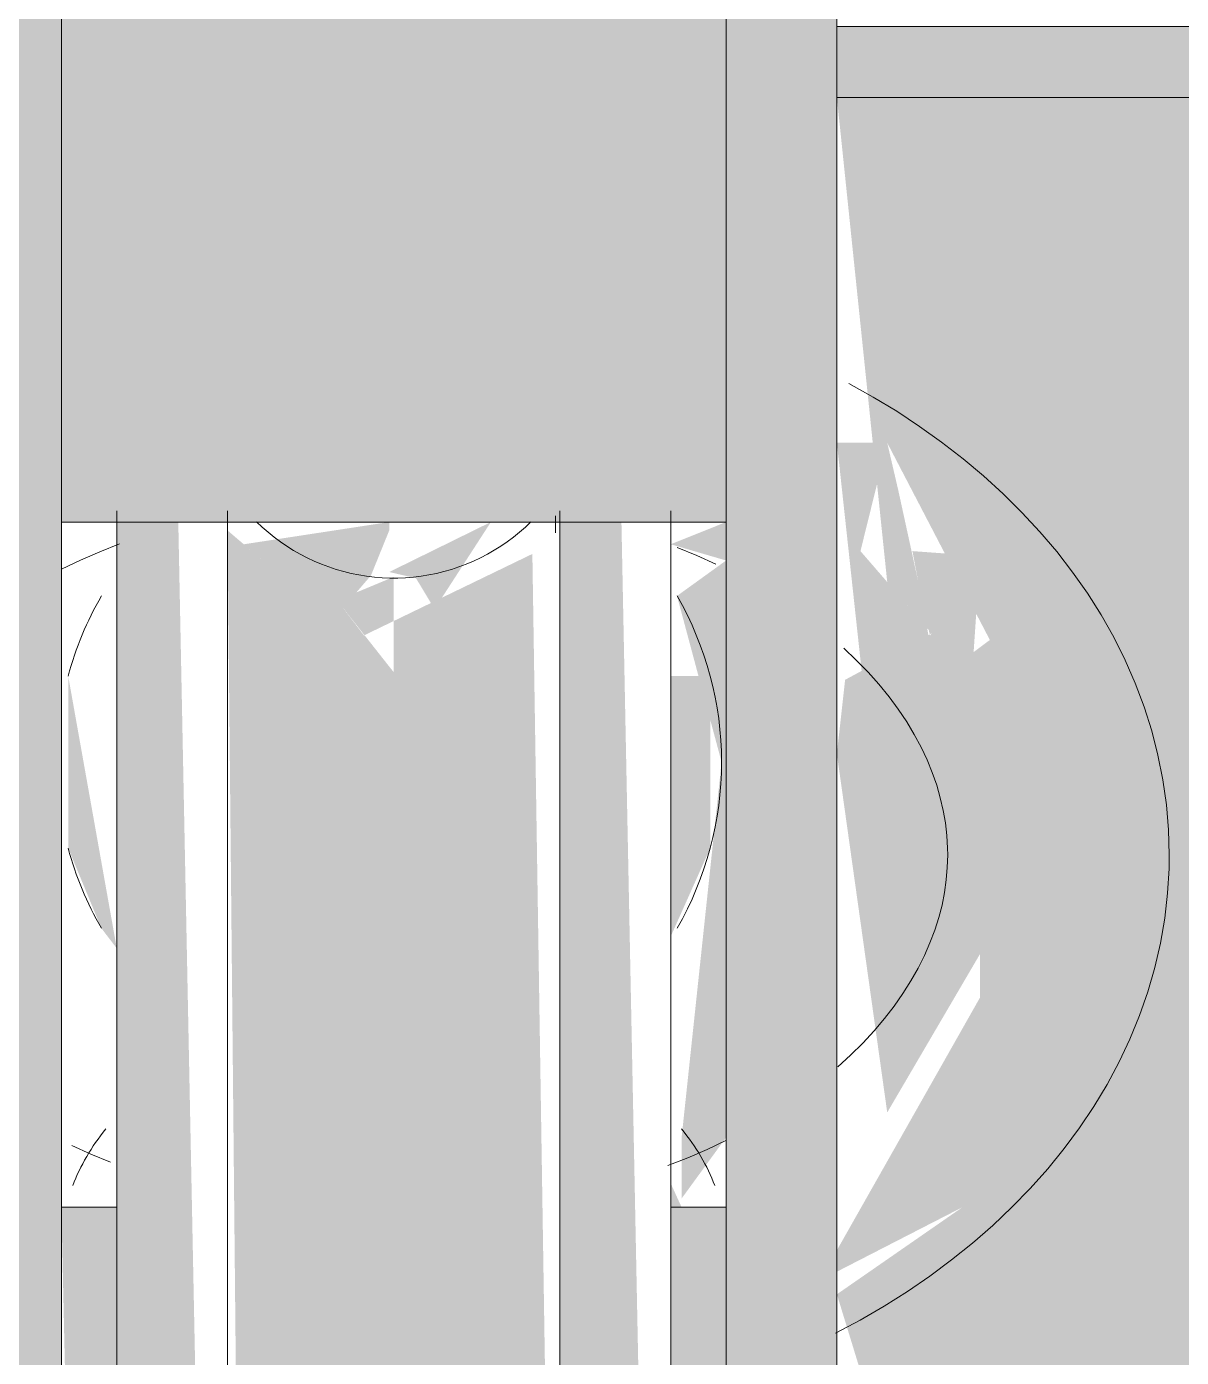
# Model space of a CAD drawing. Header units: inches. Extents: x -26493 to -10162, y -132 to 713.
# Drawn here: x -25622.583 to -25621.28, y 281.453 to 282.955 of the extents above; entities that cross this region are included whole.
import ezdxf

# ---------------------------------------------------------------- set-up
doc = ezdxf.new("R2010")
doc.units = ezdxf.units.IN
doc.header["$MEASUREMENT"] = 0
doc.layers.add('Q-SPCQ', color=91, linetype='Continuous', lineweight=9)

# ---------------------------------------------------------------- blocks, each defined once
blk = doc.blocks.new('Basketball_Backstop-Performance_Sports_Systems-3103-Ceiling_Hung - 27_-0_ to 27_-11 7_8_-652462-Section 13')
at = {"layer": 'Q-SPCQ'}
for points in [[(-25622.6688, 280.2291), (-25622.5438, 280.2291), (-25622.5438, 283.0146), (-25622.6688, 283.0146), (-25622.6688, 280.3525)], [(-25621.7938, 282.3959), (-25621.7938, 283.0146), (-25622.5438, 283.0146), (-25622.5438, 282.3959), (-25621.9016, 282.3959)], [(-25621.6688, 280.2291), (-25621.6688, 283.0146), (-25621.7938, 283.0146), (-25621.7938, 280.2291)], [(-25622.3563, 279.6117), (-25622.4119, 282.3959), (-25622.4813, 282.3959), (-25622.4813, 279.6117)], [(-25622.1739, 282.2308), (-25622.2261, 282.2989), (-25622.1945, 282.3356), (-25622.1739, 282.3864), (-25622.1739, 282.3959), (-25622.338, 282.3708), (-25622.1806, 282.2365)], [(-25622.1688, 282.2265), (-25622.0592, 282.3959), (-25622.1739, 282.3395), (-25622.1437, 282.3325), (-25622.1238, 282.2994), (-25622.1626, 282.2365)], [(-25621.8563, 279.6117), (-25621.9119, 282.3959), (-25621.9813, 282.3959), (-25621.9813, 279.6117), (-25621.9016, 279.6117)], [(-25621.8563, 281.6226), (-25621.844, 281.6226), (-25621.8563, 281.6496)]]:
    blk.add_hatch(color=256, dxfattribs=at).paths.add_polyline_path(points, flags=0)
h = blk.add_hatch(color=256, dxfattribs=at)
h.paths.add_polyline_path([(-25625.1414, 281.375), (-25623.6739, 281.375), (-25623.6739, 282.875), (-25622.6688, 282.875), (-25622.6688, 282.955), (-25664.1669, 282.955), (-25664.8116, 281.375), (-25625.1803, 281.375)], flags=0)
h.paths.add_polyline_path([(-25620.6739, 281.375), (-25574.1739, 281.375), (-25574.1739, 282.955), (-25621.6688, 282.955), (-25621.6688, 282.875), (-25620.6739, 282.875), (-25620.6739, 281.7628)], flags=0)
h.paths.add_polyline_path([(-25670.1739, 281.375), (-25668.8263, 281.4228), (-25668.5521, 281.9883), (-25668.3143, 282.2839), (-25667.7236, 282.6735), (-25667.0338, 282.955), (-25670.1739, 282.955), (-25670.1739, 281.4228)], flags=0)
h.paths.add_polyline_path([(-25622.4813, 281.9148), (-25622.5361, 282.2221), (-25622.5361, 282.0279), (-25622.4987, 281.9375)], flags=0)
h.paths.add_polyline_path([(-25621.8563, 281.9282), (-25621.8117, 282.0279), (-25621.8117, 282.2221), (-25621.8563, 282.2221), (-25621.8563, 281.9375)], flags=0)
h = blk.add_hatch(color=256, dxfattribs=at)
h.paths.add_polyline_path([(-25622.8304, 282.0829), (-25622.9238, 282.2766), (-25622.8467, 282.2703), (-25622.8416, 282.211)], flags=0)
h.paths.add_polyline_path([(-25622.7756, 282.2703), (-25622.7076, 282.4125), (-25622.754, 282.3631), (-25622.7745, 282.2754)], flags=0)
h.paths.add_polyline_path([(-25623.6739, 281.375), (-25623.1063, 281.375), (-25623.1063, 281.4427), (-25622.6688, 281.4906), (-25622.7256, 281.5791), (-25622.8767, 281.6567), (-25622.948, 281.9363), (-25622.8324, 282.0646), (-25622.8304, 281.8595), (-25622.6688, 281.7296), (-25622.7256, 282.2064), (-25622.7853, 282.2134), (-25622.8322, 282.2035), (-25622.8118, 282.3802), (-25622.6688, 282.6237), (-25622.6688, 282.875), (-25623.6739, 282.875), (-25623.6739, 282.6964)], flags=0)
h.paths.add_polyline_path([(-25621.612, 282.4853), (-25621.4962, 282.2628), (-25621.5534, 282.2202), (-25621.5996, 282.432)], flags=0)
h.paths.add_polyline_path([(-25621.5072, 282.0829), (-25621.4454, 282.3006), (-25621.3896, 282.2582), (-25621.4856, 282.1151)], flags=0)
h.paths.add_polyline_path([(-25620.8216, 281.375), (-25620.6739, 281.375), (-25620.6739, 282.875), (-25621.6688, 282.875), (-25621.612, 282.3282), (-25621.5619, 282.2703), (-25621.6595, 282.2179), (-25621.6688, 282.1343), (-25621.612, 281.7296), (-25621.491, 281.9363), (-25621.4609, 282.0252), (-25621.4024, 281.8863), (-25621.5272, 281.6226), (-25621.6688, 281.5244), (-25621.6385, 281.4255), (-25621.2313, 281.375)], flags=0)
h.paths.add_polyline_path([(-25621.844, 281.6325), (-25621.7938, 281.7014), (-25621.7938, 282.3525), (-25621.8492, 282.3125), (-25621.7989, 282.125), (-25621.844, 281.7014)], flags=0)
h = blk.add_hatch(color=256, dxfattribs=at)
h.paths.add_polyline_path([(-25622.7756, 282.2703), (-25622.6954, 282.1883), (-25622.6688, 282.3329), (-25622.6954, 282.3631)], flags=0)
h.paths.add_polyline_path([(-25622.8105, 282.0646), (-25622.7756, 282.4243), (-25622.8425, 282.2703), (-25622.8134, 282.0829)], flags=0)
h.paths.add_polyline_path([(-25621.612, 282.4853), (-25621.6688, 282.4853), (-25621.6353, 282.1766), (-25621.5619, 282.2703), (-25621.6422, 282.3631)], flags=0)
h.paths.add_polyline_path([(-25621.527, 282.0646), (-25621.5072, 282.3575), (-25621.5836, 282.3631), (-25621.5301, 282.0829)], flags=0)
h.paths.add_polyline_path([(-25621.5072, 282.0829), (-25621.3896, 282.2582), (-25621.4856, 282.3312)], flags=0)
h.paths.add_polyline_path([(-25622.8304, 282.0829), (-25622.852, 282.3312), (-25622.948, 282.2582)], flags=0)
h.paths.add_polyline_path([(-25621.7938, 282.3525), (-25621.7938, 282.3959), (-25621.8563, 282.3708)], flags=0)
h = blk.add_hatch(color=256, dxfattribs=at)
h.paths.add_polyline_path([(-25622.1688, 282.2265), (-25622.1688, 282.334), (-25622.2327, 282.3074), (-25622.1768, 282.2365)], flags=0)
h.paths.add_polyline_path([(-25622.3212, 279.9076), (-25622.2656, 280.154), (-25622.2243, 279.9459), (-25622.1298, 280.154), (-25622.0399, 280), (-25621.9813, 280.3525), (-25622.0124, 282.3599), (-25622.212, 282.2633), (-25622.3563, 282.3864), (-25622.3328, 280)], flags=0)
h = blk.add_hatch(color=256, dxfattribs=at)
h.paths.add_polyline_path([(-25622.6688, 281.5499), (-25622.7256, 281.7296), (-25622.852, 281.8863), (-25622.8304, 282.0829), (-25622.948, 281.9363), (-25622.852, 281.644), (-25622.7256, 281.5791)], flags=0)
h.paths.add_polyline_path([(-25621.6688, 281.5499), (-25621.4609, 281.6567), (-25621.3896, 281.9363), (-25621.5072, 282.0829), (-25621.5072, 281.8595), (-25621.6688, 281.5741)], flags=0)
h = blk.add_hatch(color=256, dxfattribs=at)
h.paths.add_polyline_path([(-25621.8563, 281.1875), (-25621.7938, 281.1875), (-25621.7938, 281.6226), (-25621.8563, 281.6226), (-25621.8563, 281.4228)], flags=0)
h.paths.add_polyline_path([(-25622.4813, 281.1875), (-25622.4813, 281.6226), (-25622.5438, 281.6226), (-25622.5342, 281.1875)], flags=0)
for p, q in [((-25622.5438, 283.0146), (-25622.5438, 280.2291)), ((-25621.7938, 280.2291), (-25621.7938, 283.0146)), ((-25621.6688, 283.0146), (-25621.6688, 280.2291)), ((-25621.6688, 282.955), (-25574.1739, 282.955)), ((-25620.6739, 282.875), (-25621.6688, 282.875)), ((-25622.4813, 279.6117), (-25622.4813, 282.4084)), ((-25622.3563, 282.4084), (-25622.3563, 279.6117)), ((-25621.9864, 282.3836), (-25621.9864, 282.4028)), ((-25621.9813, 279.6117), (-25621.9813, 282.4084)), ((-25621.8563, 282.4084), (-25621.8563, 279.6117)), ((-25621.7938, 282.3959), (-25622.5438, 282.3959)), ((-25622.5438, 281.6226), (-25622.4813, 281.6226)), ((-25621.8563, 281.6226), (-25621.7938, 281.6226))]:
    blk.add_line(p, q, dxfattribs=at)
at = {"layer": 'Q-SPCQ', "flags": 128}
for points in [[(-25621.2938, 282.0204), (-25621.2946, 282.0486), (-25621.297, 282.0768), (-25621.301, 282.1049), (-25621.3065, 282.1327), (-25621.3136, 282.1602), (-25621.3222, 282.1873), (-25621.3322, 282.214), (-25621.3437, 282.2402), (-25621.3565, 282.2659), (-25621.3707, 282.291), (-25621.3862, 282.3155), (-25621.4029, 282.3394), (-25621.4208, 282.3625), (-25621.4398, 282.385), (-25621.46, 282.4067), (-25621.4811, 282.4277), (-25621.5033, 282.4479), (-25621.5265, 282.4674), (-25621.5506, 282.486), (-25621.5755, 282.5038), (-25621.6013, 282.5209), (-25621.6278, 282.537), (-25621.6552, 282.5524)], [(-25622.3235, 282.3962), (-25622.3171, 282.3902), (-25622.3105, 282.3844), (-25622.3037, 282.3788), (-25622.2966, 282.3736), (-25622.2893, 282.3686), (-25622.2819, 282.3639), (-25622.2742, 282.3596), (-25622.2664, 282.3555), (-25622.2585, 282.3518), (-25622.2504, 282.3483), (-25622.2421, 282.3452), (-25622.2338, 282.3425), (-25622.2253, 282.34), (-25622.2168, 282.3379), (-25622.2081, 282.3362), (-25622.1994, 282.3348), (-25622.1907, 282.3338), (-25622.1819, 282.3331), (-25622.1731, 282.3327), (-25622.1643, 282.3327), (-25622.1555, 282.3331), (-25622.1467, 282.3338), (-25622.138, 282.3348), (-25622.1293, 282.3362), (-25622.1207, 282.338), (-25622.1121, 282.3401), (-25622.1037, 282.3425), (-25622.0953, 282.3453), (-25622.0871, 282.3484), (-25622.079, 282.3518), (-25622.071, 282.3556), (-25622.0632, 282.3596), (-25622.0556, 282.364), (-25622.0481, 282.3687), (-25622.0409, 282.3737), (-25622.0338, 282.3789), (-25622.027, 282.3845), (-25622.0203, 282.3903), (-25622.014, 282.3963)], [(-25622.5435, 282.3428), (-25622.5223, 282.3528), (-25622.5005, 282.3623), (-25622.4781, 282.3712)], [(-25621.8491, 282.3672), (-25621.8269, 282.358), (-25621.8054, 282.3483)], [(-25621.6611, 282.2537), (-25621.6469, 282.2402), (-25621.6336, 282.2266), (-25621.6213, 282.2128), (-25621.61, 282.1988), (-25621.5995, 282.1846), (-25621.59, 282.1704), (-25621.5815, 282.1562), (-25621.5738, 282.1419), (-25621.5671, 282.1276), (-25621.5612, 282.1133), (-25621.5562, 282.099), (-25621.5521, 282.0847), (-25621.5488, 282.0705), (-25621.5464, 282.0563), (-25621.5447, 282.0422), (-25621.5439, 282.028), (-25621.5438, 282.0204)], [(-25621.6702, 281.4805), (-25621.6425, 281.4953), (-25621.6155, 281.511), (-25621.5893, 281.5276), (-25621.5639, 281.545), (-25621.5394, 281.5632), (-25621.5157, 281.5822), (-25621.493, 281.602), (-25621.4713, 281.6226), (-25621.4506, 281.6439), (-25621.4309, 281.666), (-25621.4124, 281.6888), (-25621.395, 281.7123), (-25621.3789, 281.7364), (-25621.364, 281.7612), (-25621.3504, 281.7866), (-25621.3382, 281.8125), (-25621.3274, 281.839), (-25621.318, 281.8659), (-25621.3101, 281.8932), (-25621.3038, 281.9208), (-25621.2989, 281.9487), (-25621.2957, 281.9769), (-25621.294, 282.0051), (-25621.2938, 282.0204)], [(-25621.5438, 282.0204), (-25621.5442, 282.0062), (-25621.5454, 281.9921), (-25621.5474, 281.9779), (-25621.5502, 281.9637), (-25621.5539, 281.9495), (-25621.5584, 281.9352), (-25621.5638, 281.9209), (-25621.57, 281.9066), (-25621.5772, 281.8923), (-25621.5853, 281.878), (-25621.5943, 281.8638), (-25621.6042, 281.8496), (-25621.6151, 281.8355), (-25621.6269, 281.8216), (-25621.6396, 281.8078), (-25621.6533, 281.7943), (-25621.6679, 281.781)], [(-25621.7941, 281.698), (-25621.8152, 281.6879), (-25621.837, 281.6785), (-25621.8595, 281.6696)], [(-25622.4885, 281.6736), (-25622.5107, 281.6827), (-25622.5322, 281.6925)]]:
    blk.add_lwpolyline(points, dxfattribs=at)
at = {"layer": 'Q-SPCQ'}
for start, end in [(150, 165), (0, 30), (330, 0), (195, 210)]:
    blk.add_arc((-25622.1739, 282.125), 0.375, start, end, dxfattribs=at)
for start_param, end_param in [(2.617994, 2.879793), (0.261799, 0.523599)]:
    blk.add_ellipse((-25622.1688, 281.5784), major_axis=(0.375, 0), ratio=0.707107, start_param=start_param, end_param=end_param, dxfattribs=at)

msp = doc.modelspace()

# ---------------------------------------------------------------- block references
at = {"layer": 'Q-SPCQ'}
msp.add_blockref('Basketball_Backstop-Performance_Sports_Systems-3103-Ceiling_Hung - 27_-0_ to 27_-11 7_8_-652462-Section 13', (0, 0), dxfattribs=at)

doc.saveas('drawing.dxf')
